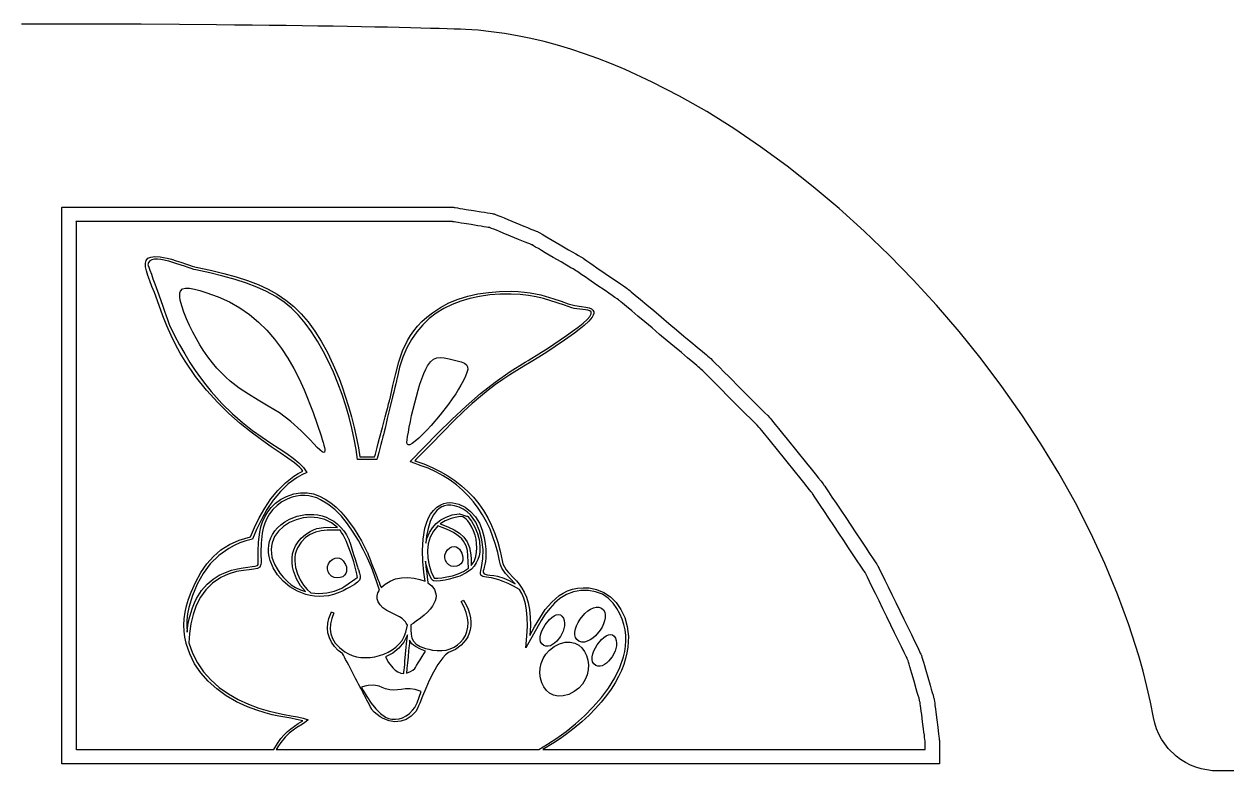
# Model space of a CAD drawing. Header units: millimetres. Extents: x 375 to 525, y 260 to 340.
# Drawn here: x 436.06 to 480.43, y 312.54 to 340.01 of the extents above; entities that cross this region are included whole.
import ezdxf

# ---------------------------------------------------------------- set-up
doc = ezdxf.new("R2010")
doc.units = ezdxf.units.MM
doc.layers.get('0').update_dxf_attribs({"linetype": 'CONTINUOUS', "true_color": 0xffffff})

msp = doc.modelspace()

# ---------------------------------------------------------------- linework, layer by layer
at = {"linetype": 'CONTINUOUS', "true_color": 0xffffff}
for points in [[(477.617, 314.505), (477.505, 315.072), (477.377, 315.64), (477.232, 316.207), (477.075, 316.775), (476.715, 317.91), (476.297, 319.042), (475.83, 320.17), (475.31, 321.287), (474.742, 322.397), (474.13, 323.492), (473.472, 324.572), (472.775, 325.635), (472.04, 326.68), (471.27, 327.7), (470.467, 328.697), (469.632, 329.665), (468.772, 330.607), (467.885, 331.515), (466.975, 332.39), (466.045, 333.227), (465.097, 334.027), (464.132, 334.785), (463.157, 335.5), (462.17, 336.17), (461.177, 336.79), (460.177, 337.36), (459.175, 337.875), (458.172, 338.337), (457.672, 338.547), (457.172, 338.742), (456.675, 338.92), (456.177, 339.085), (455.685, 339.232), (455.192, 339.365), (454.702, 339.482), (454.215, 339.582), (453.73, 339.665), (453.25, 339.73), (452.772, 339.78), (452.3, 339.81), (452.112, 339.817), (451.887, 339.827), (451.627, 339.835), (451.335, 339.845), (451.012, 339.852), (450.657, 339.862), (450.275, 339.872), (449.862, 339.88), (449.425, 339.89), (448.96, 339.9), (448.472, 339.91), (447.96, 339.917), (447.425, 339.927), (446.867, 339.935), (446.29, 339.942), (445.695, 339.952), (445.08, 339.96), (444.45, 339.965), (443.802, 339.972), (443.142, 339.98), (441.78, 339.99), (440.37, 340), (438.927, 340.005), (437.455, 340.007), (435.962, 340.007)], [(437.442, 312.807), (437.442, 312.822), (437.442, 312.865), (437.442, 312.937), (437.442, 313.037), (437.442, 313.162), (437.442, 313.312), (437.442, 313.487), (437.442, 313.687), (437.442, 313.907), (437.442, 314.15), (437.442, 314.412), (437.442, 314.695), (437.442, 314.997), (437.442, 315.317), (437.442, 315.652), (437.442, 316.005), (437.442, 316.752), (437.442, 317.552), (437.442, 318.397), (437.442, 319.282), (437.442, 320.195), (437.442, 321.13), (437.442, 323.037), (437.442, 323.995), (437.442, 324.945), (437.442, 325.88), (437.442, 326.792), (437.442, 327.675), (437.442, 328.522), (437.442, 329.322), (437.442, 330.07), (437.442, 330.42), (437.442, 330.757), (437.442, 331.075), (437.442, 331.377), (437.442, 331.66), (437.442, 331.922), (437.442, 332.165), (437.442, 332.385), (437.442, 332.582), (437.442, 332.757), (437.442, 332.907), (437.442, 333.032), (437.442, 333.132), (437.442, 333.205), (437.442, 333.247), (437.442, 333.262), (437.452, 333.27), (437.485, 333.27), (437.535, 333.27), (437.605, 333.27), (437.692, 333.27), (437.8, 333.27), (437.922, 333.27), (438.062, 333.27), (438.217, 333.27), (438.387, 333.27), (438.772, 333.27), (439.21, 333.27), (439.695, 333.27), (440.222, 333.27), (440.787, 333.27), (441.382, 333.27), (442.005, 333.27), (442.647, 333.27), (443.307, 333.27), (444.652, 333.27), (445.997, 333.27), (446.657, 333.27), (447.3, 333.27), (447.922, 333.27), (448.517, 333.27), (449.082, 333.27), (449.61, 333.27), (450.095, 333.27), (450.532, 333.27), (450.917, 333.27), (451.087, 333.27), (451.242, 333.27), (451.382, 333.27), (451.505, 333.27), (451.612, 333.27), (451.7, 333.27), (451.77, 333.27), (451.82, 333.27), (451.852, 333.27), (451.862, 333.27), (451.88, 333.267), (451.925, 333.26), (452, 333.247), (452.092, 333.232), (452.205, 333.215), (452.33, 333.195), (452.6, 333.15), (452.872, 333.107), (452.997, 333.087), (453.11, 333.07), (453.202, 333.055), (453.277, 333.042), (453.322, 333.035), (453.34, 333.032), (453.357, 333.025), (453.41, 333.005), (453.49, 332.97), (453.595, 332.927), (453.717, 332.877), (453.855, 332.822), (454.152, 332.7), (454.45, 332.577), (454.587, 332.522), (454.71, 332.472), (454.815, 332.43), (454.895, 332.395), (454.947, 332.375), (454.965, 332.367), (454.982, 332.357), (455.035, 332.327), (455.117, 332.28), (455.222, 332.217), (455.347, 332.145), (455.487, 332.065), (455.787, 331.887), (456.09, 331.712), (456.23, 331.632), (456.355, 331.56), (456.46, 331.497), (456.542, 331.45), (456.595, 331.42), (456.612, 331.41), (456.63, 331.397), (456.682, 331.36), (456.765, 331.305), (456.87, 331.232), (456.997, 331.145), (457.135, 331.05), (457.44, 330.84), (457.745, 330.632), (457.882, 330.537), (458.01, 330.45), (458.115, 330.377), (458.197, 330.322), (458.25, 330.285), (458.267, 330.272), (458.275, 330.265), (458.302, 330.245), (458.342, 330.21), (458.397, 330.162), (458.547, 330.037), (458.74, 329.875), (458.97, 329.682), (459.225, 329.47), (459.5, 329.24), (459.782, 329.002), (460.065, 328.765), (460.34, 328.535), (460.595, 328.322), (460.825, 328.13), (461.017, 327.967), (461.167, 327.842), (461.222, 327.795), (461.262, 327.76), (461.29, 327.74), (461.297, 327.732), (461.322, 327.707), (461.392, 327.637), (461.502, 327.527), (461.645, 327.385), (461.812, 327.217), (462, 327.03), (462.407, 326.622), (462.815, 326.215), (463.002, 326.027), (463.17, 325.86), (463.312, 325.717), (463.422, 325.607), (463.492, 325.537), (463.517, 325.512), (463.54, 325.485), (463.602, 325.407), (463.697, 325.287), (463.822, 325.132), (463.97, 324.95), (464.135, 324.745), (464.492, 324.3), (464.852, 323.855), (465.017, 323.65), (465.165, 323.467), (465.29, 323.312), (465.385, 323.192), (465.447, 323.115), (465.47, 323.087), (465.475, 323.08), (465.492, 323.052), (465.52, 323.012), (465.557, 322.957), (465.655, 322.807), (465.785, 322.615), (465.937, 322.387), (466.107, 322.13), (466.29, 321.857), (466.477, 321.575), (466.665, 321.295), (466.847, 321.022), (467.017, 320.765), (467.17, 320.537), (467.3, 320.345), (467.397, 320.195), (467.435, 320.14), (467.462, 320.1), (467.48, 320.072), (467.485, 320.065), (467.49, 320.055), (467.502, 320.027), (467.525, 319.985), (467.552, 319.925), (467.632, 319.762), (467.735, 319.555), (467.855, 319.307), (467.99, 319.03), (468.132, 318.735), (468.28, 318.43), (468.43, 318.127), (468.572, 317.832), (468.707, 317.555), (468.827, 317.307), (468.93, 317.1), (469.01, 316.937), (469.037, 316.877), (469.06, 316.835), (469.072, 316.807), (469.077, 316.797), (469.082, 316.78), (469.097, 316.727), (469.12, 316.647), (469.15, 316.545), (469.187, 316.422), (469.225, 316.285), (469.312, 315.987), (469.4, 315.69), (469.437, 315.552), (469.475, 315.43), (469.505, 315.327), (469.527, 315.247), (469.542, 315.195), (469.547, 315.177), (469.55, 315.16), (469.555, 315.112), (469.565, 315.037), (469.577, 314.942), (469.592, 314.827), (469.607, 314.7), (469.642, 314.422), (469.677, 314.145), (469.692, 314.017), (469.707, 313.902), (469.72, 313.807), (469.73, 313.732), (469.735, 313.685), (469.737, 313.667), (469.737, 313.657), (469.737, 313.63), (469.737, 313.587), (469.737, 313.532), (469.737, 313.395), (469.737, 313.237), (469.737, 313.08), (469.737, 312.942), (469.737, 312.887), (469.737, 312.845), (469.737, 312.817), (469.737, 312.807), (469.715, 312.807), (469.645, 312.807), (469.532, 312.807), (469.375, 312.807), (469.177, 312.807), (468.94, 312.807), (468.662, 312.807), (468.35, 312.807), (468, 312.807), (467.617, 312.807), (467.202, 312.807), (466.757, 312.807), (466.282, 312.807), (465.777, 312.807), (465.247, 312.807), (464.692, 312.807), (464.112, 312.807), (463.51, 312.807), (462.887, 312.807), (462.247, 312.807), (461.587, 312.807), (460.912, 312.807), (459.52, 312.807), (458.077, 312.807), (456.602, 312.807), (455.102, 312.807), (453.59, 312.807), (452.077, 312.807), (450.577, 312.807), (449.1, 312.807), (447.66, 312.807), (446.267, 312.807), (445.59, 312.807), (444.932, 312.807), (444.29, 312.807), (443.667, 312.807), (443.067, 312.807), (442.487, 312.807), (441.932, 312.807), (441.4, 312.807), (440.897, 312.807), (440.42, 312.807), (439.975, 312.807), (439.56, 312.807), (439.177, 312.807), (438.827, 312.807), (438.515, 312.807), (438.237, 312.807), (438, 312.807), (437.802, 312.807), (437.645, 312.807), (437.532, 312.807), (437.462, 312.807), (437.44, 312.807), (437.442, 312.807)], [(445.242, 313.332), (445.38, 313.552), (445.507, 313.727), (445.63, 313.87), (445.75, 313.987), (445.872, 314.09), (446.005, 314.182), (446.147, 314.28), (446.31, 314.385), (446.087, 314.435), (445.872, 314.475), (445.657, 314.512), (445.432, 314.555), (445.19, 314.607), (444.922, 314.677), (444.622, 314.772), (444.282, 314.9), (443.875, 315.087), (443.495, 315.307), (443.147, 315.56), (442.835, 315.84), (442.562, 316.15), (442.332, 316.485), (442.152, 316.842), (442.025, 317.222), (442.025, 317.23), (442.022, 317.237), (441.977, 317.455), (441.95, 317.677), (441.94, 317.905), (441.95, 318.14), (441.98, 318.375), (442.032, 318.617), (442.105, 318.862), (442.2, 319.11), (442.375, 319.49), (442.565, 319.837), (442.78, 320.152), (443.022, 320.43), (443.297, 320.672), (443.612, 320.872), (443.972, 321.032), (444.385, 321.147), (444.535, 321.497), (444.71, 321.852), (444.912, 322.205), (445.142, 322.545), (445.395, 322.86), (445.677, 323.14), (445.985, 323.377), (446.147, 323.477), (446.317, 323.562), (446.262, 323.635), (446.192, 323.707), (446.105, 323.785), (446.005, 323.867), (445.765, 324.045), (445.477, 324.242), (445.15, 324.465), (444.792, 324.715), (444.41, 325), (444.007, 325.322), (443.595, 325.682), (443.18, 326.087), (442.77, 326.54), (442.37, 327.045), (441.987, 327.607), (441.805, 327.907), (441.632, 328.227), (441.465, 328.56), (441.307, 328.91), (441.16, 329.275), (441.025, 329.66), (440.85, 330.14), (440.762, 330.362), (440.68, 330.57), (440.612, 330.76), (440.56, 330.932), (440.527, 331.085), (440.525, 331.212), (440.552, 331.317), (440.615, 331.395), (440.72, 331.442), (440.87, 331.46), (441.07, 331.445), (441.192, 331.425), (441.327, 331.395), (441.48, 331.357), (441.647, 331.307), (441.83, 331.25), (442.03, 331.182), (442.142, 331.142), (442.242, 331.11), (442.327, 331.085), (442.392, 331.067), (442.917, 330.955), (443.405, 330.837), (443.86, 330.712), (444.28, 330.575), (444.67, 330.425), (445.035, 330.257), (445.372, 330.07), (445.687, 329.857), (445.98, 329.62), (446.255, 329.352), (446.515, 329.055), (446.76, 328.72), (446.992, 328.347), (447.217, 327.932), (447.435, 327.475), (447.647, 326.97), (447.76, 326.667), (447.877, 326.322), (447.992, 325.95), (448.102, 325.562), (448.202, 325.17), (448.29, 324.785), (448.362, 324.42), (448.41, 324.09), (448.432, 324.09), (448.495, 324.09), (448.582, 324.092), (448.685, 324.092), (448.785, 324.092), (448.872, 324.095), (448.935, 324.095), (448.957, 324.095), (448.965, 324.12), (448.982, 324.187), (449.01, 324.292), (449.045, 324.43), (449.09, 324.592), (449.137, 324.775), (449.24, 325.167), (449.345, 325.562), (449.392, 325.745), (449.437, 325.907), (449.472, 326.045), (449.5, 326.15), (449.517, 326.217), (449.525, 326.242), (449.63, 326.715), (449.732, 327.162), (449.845, 327.587), (449.985, 327.987), (450.162, 328.367), (450.272, 328.55), (450.397, 328.727), (450.537, 328.902), (450.697, 329.07), (450.877, 329.235), (451.08, 329.395), (451.375, 329.59), (451.69, 329.755), (452.027, 329.892), (452.382, 330.002), (452.757, 330.085), (453.147, 330.142), (453.555, 330.172), (453.977, 330.18), (454.232, 330.17), (454.467, 330.152), (454.682, 330.125), (454.882, 330.09), (455.067, 330.05), (455.237, 330.007), (455.547, 329.91), (455.82, 329.812), (456.075, 329.725), (456.32, 329.657), (456.57, 329.62), (456.727, 329.602), (456.847, 329.572), (456.935, 329.532), (456.99, 329.485), (457.017, 329.43), (457.02, 329.367), (457, 329.3), (456.96, 329.23), (456.905, 329.155), (456.837, 329.08), (456.67, 328.925), (456.485, 328.777), (456.307, 328.642), (455.942, 328.38), (455.605, 328.15), (455.292, 327.945), (454.997, 327.76), (454.717, 327.587), (454.45, 327.425), (453.932, 327.105), (453.675, 326.935), (453.41, 326.75), (453.137, 326.545), (452.852, 326.315), (452.547, 326.055), (452.222, 325.757), (451.872, 325.417), (451.492, 325.027), (451.48, 325.015), (451.447, 324.98), (451.395, 324.927), (451.327, 324.86), (451.157, 324.687), (450.962, 324.487), (450.767, 324.29), (450.597, 324.117), (450.53, 324.05), (450.477, 323.997), (450.445, 323.962), (450.432, 323.95), (450.762, 323.83), (451.075, 323.7), (451.37, 323.552), (451.647, 323.392), (451.91, 323.217), (452.155, 323.027), (452.382, 322.822), (452.592, 322.605), (452.785, 322.37), (452.96, 322.12), (453.117, 321.855), (453.26, 321.572), (453.382, 321.275), (453.487, 320.96), (453.575, 320.627), (453.645, 320.28), (453.677, 320.155), (453.732, 320.042), (453.8, 319.94), (453.882, 319.84), (454.072, 319.637), (454.172, 319.527), (454.275, 319.405), (454.37, 319.267), (454.46, 319.11), (454.54, 318.927), (454.607, 318.717), (454.655, 318.477), (454.685, 318.2), (454.69, 317.885), (454.67, 317.525), (454.845, 317.842), (455.032, 318.165), (455.237, 318.472), (455.472, 318.752), (455.745, 318.987), (455.895, 319.082), (456.057, 319.162), (456.232, 319.222), (456.422, 319.262), (456.625, 319.28), (456.845, 319.272), (457.125, 319.217), (457.39, 319.107), (457.63, 318.945), (457.845, 318.732), (458.022, 318.477), (458.162, 318.182), (458.255, 317.85), (458.295, 317.485), (458.292, 317.292), (458.275, 317.092), (458.24, 316.887), (458.19, 316.675), (458.122, 316.457), (458.035, 316.235), (457.93, 316.01), (457.805, 315.78), (457.657, 315.547), (457.49, 315.312), (457.297, 315.075), (457.085, 314.835), (456.847, 314.592), (456.585, 314.352), (456.297, 314.11), (455.985, 313.867), (455.762, 313.71), (455.552, 313.572), (455.14, 313.332), (455.15, 313.332), (455.18, 313.332), (455.23, 313.332), (455.297, 313.332), (455.385, 313.332), (455.487, 313.332), (455.607, 313.332), (455.745, 313.332), (455.897, 313.332), (456.062, 313.332), (456.437, 313.332), (456.865, 313.332), (457.34, 313.332), (457.852, 313.332), (458.405, 313.332), (458.985, 313.332), (459.592, 313.332), (460.22, 313.332), (460.862, 313.332), (462.175, 313.332), (463.487, 313.332), (464.132, 313.332), (464.76, 313.332), (465.367, 313.332), (465.947, 313.332), (466.497, 313.332), (467.012, 313.332), (467.485, 313.332), (467.912, 313.332), (468.287, 313.332), (468.455, 313.332), (468.607, 313.332), (468.742, 313.332), (468.862, 313.332), (468.967, 313.332), (469.052, 313.332), (469.12, 313.332), (469.17, 313.332), (469.2, 313.332), (469.21, 313.332), (469.212, 313.345), (469.212, 313.38), (469.212, 313.485), (469.212, 313.587), (469.212, 313.622), (469.212, 313.635), (469.21, 313.65), (469.205, 313.697), (469.195, 313.767), (469.185, 313.86), (469.17, 313.967), (469.155, 314.09), (469.12, 314.352), (469.087, 314.615), (469.072, 314.737), (469.057, 314.845), (469.047, 314.937), (469.037, 315.007), (469.032, 315.055), (469.03, 315.07), (469.025, 315.087), (469.01, 315.135), (468.99, 315.212), (468.96, 315.31), (468.927, 315.427), (468.89, 315.557), (468.807, 315.837), (468.725, 316.12), (468.687, 316.25), (468.655, 316.367), (468.625, 316.465), (468.605, 316.542), (468.59, 316.59), (468.585, 316.607), (468.58, 316.617), (468.567, 316.642), (468.547, 316.687), (468.517, 316.745), (468.442, 316.902), (468.342, 317.107), (468.225, 317.347), (468.092, 317.617), (467.952, 317.907), (467.807, 318.205), (467.66, 318.502), (467.52, 318.792), (467.387, 319.062), (467.27, 319.302), (467.17, 319.507), (467.095, 319.665), (467.065, 319.722), (467.045, 319.767), (467.032, 319.792), (467.027, 319.802), (467.022, 319.81), (467.005, 319.835), (466.977, 319.875), (466.942, 319.93), (466.845, 320.077), (466.717, 320.267), (466.567, 320.492), (466.4, 320.742), (466.222, 321.012), (466.037, 321.287), (465.852, 321.565), (465.675, 321.835), (465.507, 322.085), (465.357, 322.31), (465.23, 322.5), (465.132, 322.647), (465.097, 322.702), (465.07, 322.742), (465.052, 322.767), (465.047, 322.775), (465.025, 322.802), (464.965, 322.877), (464.87, 322.995), (464.747, 323.147), (464.602, 323.327), (464.44, 323.53), (464.085, 323.967), (463.732, 324.407), (463.57, 324.607), (463.425, 324.79), (463.302, 324.942), (463.207, 325.06), (463.147, 325.135), (463.125, 325.162), (463.1, 325.187), (463.03, 325.257), (462.922, 325.365), (462.782, 325.502), (462.617, 325.667), (462.432, 325.852), (462.032, 326.252), (461.632, 326.655), (461.447, 326.84), (461.282, 327.005), (461.142, 327.142), (461.035, 327.25), (460.965, 327.32), (460.94, 327.345), (460.932, 327.352), (460.907, 327.372), (460.865, 327.407), (460.812, 327.452), (460.665, 327.577), (460.472, 327.737), (460.245, 327.927), (459.992, 328.137), (459.722, 328.365), (459.445, 328.597), (459.165, 328.832), (458.895, 329.06), (458.642, 329.27), (458.415, 329.46), (458.222, 329.62), (458.075, 329.745), (458.022, 329.79), (457.98, 329.825), (457.955, 329.845), (457.947, 329.852), (457.93, 329.865), (457.877, 329.9), (457.797, 329.955), (457.695, 330.027), (457.572, 330.11), (457.435, 330.205), (457.137, 330.407), (456.842, 330.612), (456.705, 330.707), (456.582, 330.79), (456.48, 330.862), (456.4, 330.917), (456.347, 330.952), (456.33, 330.965), (456.312, 330.975), (456.262, 331.005), (456.182, 331.05), (456.08, 331.11), (455.96, 331.18), (455.825, 331.26), (455.53, 331.43), (455.237, 331.6), (455.102, 331.68), (454.982, 331.75), (454.88, 331.81), (454.8, 331.855), (454.75, 331.885), (454.732, 331.895), (454.715, 331.902), (454.667, 331.922), (454.59, 331.952), (454.492, 331.992), (454.375, 332.04), (454.245, 332.092), (453.962, 332.207), (453.682, 332.325), (453.552, 332.377), (453.435, 332.425), (453.337, 332.465), (453.26, 332.495), (453.212, 332.515), (453.195, 332.522), (453.18, 332.525), (453.135, 332.532), (453.067, 332.542), (452.98, 332.557), (452.875, 332.575), (452.76, 332.592), (452.507, 332.632), (452.255, 332.675), (452.14, 332.692), (452.035, 332.71), (451.947, 332.725), (451.88, 332.735), (451.835, 332.742), (451.82, 332.745), (451.81, 332.745), (451.78, 332.745), (451.732, 332.745), (451.665, 332.745), (451.58, 332.745), (451.477, 332.745), (451.36, 332.745), (451.225, 332.745), (451.075, 332.745), (450.91, 332.745), (450.542, 332.745), (450.122, 332.745), (449.655, 332.745), (449.15, 332.745), (448.607, 332.745), (448.035, 332.745), (447.437, 332.745), (446.817, 332.745), (446.185, 332.745), (444.892, 332.745), (443.6, 332.745), (442.965, 332.745), (442.347, 332.745), (441.75, 332.745), (441.177, 332.745), (440.635, 332.745), (440.127, 332.745), (439.66, 332.745), (439.24, 332.745), (438.87, 332.745), (438.705, 332.745), (438.555, 332.745), (438.42, 332.745), (438.3, 332.745), (438.197, 332.745), (438.112, 332.745), (438.045, 332.745), (437.997, 332.745), (437.967, 332.745), (437.955, 332.745), (437.967, 332.73), (437.967, 332.69), (437.967, 332.62), (437.967, 332.527), (437.967, 332.407), (437.967, 332.265), (437.967, 332.1), (437.967, 331.91), (437.967, 331.702), (437.967, 331.47), (437.967, 331.222), (437.967, 330.952), (437.967, 330.667), (437.967, 330.365), (437.967, 330.045), (437.967, 329.712), (437.967, 329.002), (437.967, 328.242), (437.967, 327.44), (437.967, 326.602), (437.967, 325.735), (437.967, 324.847), (437.967, 323.037), (437.967, 321.225), (437.967, 320.337), (437.967, 319.472), (437.967, 318.635), (437.967, 317.83), (437.967, 317.07), (437.967, 316.36), (437.967, 316.027), (437.967, 315.707), (437.967, 315.405), (437.967, 315.117), (437.967, 314.85), (437.967, 314.6), (437.967, 314.37), (437.967, 314.16), (437.967, 313.97), (437.967, 313.802), (437.967, 313.66), (437.967, 313.54), (437.967, 313.447), (437.967, 313.377), (437.967, 313.335), (437.967, 313.32), (437.987, 313.332), (438.05, 313.332), (438.147, 313.332), (438.28, 313.332), (438.445, 313.332), (438.64, 313.332), (438.86, 313.332), (439.105, 313.332), (439.37, 313.332), (439.655, 313.332), (439.955, 313.332), (440.27, 313.332), (440.927, 313.332), (441.605, 313.332), (442.282, 313.332), (442.94, 313.332), (443.255, 313.332), (443.555, 313.332), (443.84, 313.332), (444.105, 313.332), (444.35, 313.332), (444.57, 313.332), (444.765, 313.332), (444.93, 313.332), (445.062, 313.332), (445.16, 313.332), (445.222, 313.332), (445.242, 313.332)], [(454.132, 319.425), (453.947, 319.617), (453.775, 319.797), (453.635, 320), (453.582, 320.122), (453.547, 320.265), (453.485, 320.57), (453.407, 320.867), (453.312, 321.155), (453.202, 321.435), (453.072, 321.702), (452.93, 321.96), (452.77, 322.205), (452.592, 322.44), (452.4, 322.66), (452.192, 322.867), (451.97, 323.06), (451.732, 323.237), (451.477, 323.397), (451.21, 323.542), (450.925, 323.67), (450.627, 323.78), (450.612, 323.785), (450.57, 323.802), (450.512, 323.822), (450.445, 323.85), (450.377, 323.875), (450.32, 323.895), (450.277, 323.912), (450.262, 323.917), (451.28, 324.965), (451.797, 325.47), (452.325, 325.957), (452.857, 326.417), (453.395, 326.845), (453.942, 327.232), (454.492, 327.572), (454.5, 327.577), (454.522, 327.59), (454.605, 327.64), (454.735, 327.72), (454.9, 327.822), (455.097, 327.945), (455.315, 328.082), (455.785, 328.39), (456.017, 328.552), (456.242, 328.712), (456.447, 328.867), (456.627, 329.012), (456.772, 329.145), (456.875, 329.26), (456.925, 329.355), (456.93, 329.392), (456.92, 329.422), (456.875, 329.46), (456.805, 329.485), (456.715, 329.502), (456.615, 329.515), (456.402, 329.537), (456.302, 329.552), (456.215, 329.575), (455.94, 329.67), (455.677, 329.762), (455.167, 329.92), (454.902, 329.982), (454.622, 330.032), (454.315, 330.065), (453.977, 330.08), (453.577, 330.075), (453.19, 330.045), (452.82, 329.995), (452.465, 329.92), (452.127, 329.822), (451.807, 329.7), (451.507, 329.55), (451.225, 329.377), (450.962, 329.177), (450.725, 328.947), (450.505, 328.692), (450.312, 328.41), (450.142, 328.097), (449.995, 327.755), (449.875, 327.385), (449.782, 326.982), (449.777, 326.957), (449.76, 326.89), (449.735, 326.782), (449.7, 326.642), (449.66, 326.477), (449.617, 326.295), (449.52, 325.895), (449.422, 325.497), (449.38, 325.315), (449.34, 325.15), (449.305, 325.01), (449.28, 324.902), (449.262, 324.835), (449.257, 324.81), (449.255, 324.8), (449.247, 324.775), (449.222, 324.682), (449.187, 324.552), (449.147, 324.402), (449.11, 324.252), (449.075, 324.122), (449.05, 324.03), (449.042, 324.005), (449.04, 323.995), (449.032, 323.995), (449.01, 323.995), (448.927, 323.995), (448.812, 323.992), (448.68, 323.992), (448.547, 323.992), (448.432, 323.99), (448.35, 323.99), (448.327, 323.99), (448.32, 323.99), (448.272, 324.36), (448.205, 324.747), (448.12, 325.147), (448.017, 325.555), (447.897, 325.97), (447.76, 326.385), (447.607, 326.797), (447.44, 327.202), (447.26, 327.6), (447.062, 327.982), (446.855, 328.347), (446.632, 328.692), (446.397, 329.01), (446.15, 329.3), (445.892, 329.557), (445.625, 329.777), (445.315, 329.985), (444.982, 330.17), (444.625, 330.335), (444.24, 330.485), (443.822, 330.62), (443.375, 330.742), (442.892, 330.86), (442.372, 330.97), (442.3, 330.987), (442.205, 331.017), (442.092, 331.057), (441.965, 331.1), (441.68, 331.197), (441.377, 331.287), (441.092, 331.347), (440.962, 331.362), (440.85, 331.36), (440.755, 331.342), (440.68, 331.305), (440.632, 331.245), (440.615, 331.16), (440.625, 331.135), (440.65, 331.065), (440.687, 330.955), (440.74, 330.812), (440.8, 330.645), (440.865, 330.455), (441.01, 330.047), (441.157, 329.64), (441.222, 329.45), (441.282, 329.282), (441.335, 329.14), (441.372, 329.03), (441.397, 328.96), (441.407, 328.935), (441.592, 328.56), (441.78, 328.207), (441.97, 327.875), (442.16, 327.562), (442.355, 327.27), (442.55, 326.995), (442.747, 326.737), (442.942, 326.495), (443.137, 326.27), (443.335, 326.06), (443.72, 325.68), (444.097, 325.35), (444.462, 325.065), (444.812, 324.812), (445.14, 324.592), (445.442, 324.395), (445.72, 324.212), (445.962, 324.04), (446.17, 323.87), (446.335, 323.695), (446.46, 323.512), (446.277, 323.43), (446.102, 323.332), (445.78, 323.097), (445.487, 322.815), (445.227, 322.495), (444.995, 322.15), (444.79, 321.787), (444.612, 321.422), (444.46, 321.06), (444.222, 321), (443.997, 320.925), (443.787, 320.832), (443.587, 320.725), (443.225, 320.467), (442.91, 320.157), (442.645, 319.802), (442.425, 319.412), (442.25, 318.992), (442.12, 318.547), (442.075, 318.315), (442.047, 318.087), (442.04, 317.867), (442.052, 317.65), (442.087, 317.9), (442.132, 318.132), (442.187, 318.345), (442.252, 318.542), (442.325, 318.722), (442.407, 318.887), (442.587, 319.175), (442.792, 319.407), (443.01, 319.592), (443.237, 319.735), (443.467, 319.842), (443.695, 319.92), (443.912, 319.975), (444.115, 320.012), (444.295, 320.037), (444.445, 320.055), (444.562, 320.075), (444.64, 320.1), (444.67, 320.137), (444.675, 320.225), (444.675, 320.335), (444.672, 320.467), (444.672, 320.617), (444.682, 320.955), (444.73, 321.327), (444.772, 321.517), (444.832, 321.705), (444.915, 321.89), (445.02, 322.067), (445.147, 322.232), (445.305, 322.385), (445.495, 322.522), (445.717, 322.637), (445.977, 322.727), (446.227, 322.77), (446.47, 322.767), (446.702, 322.727), (446.925, 322.65), (447.14, 322.54), (447.342, 322.405), (447.535, 322.245), (447.717, 322.065), (447.89, 321.87), (448.202, 321.447), (448.467, 321.007), (448.685, 320.587), (448.69, 320.572), (448.707, 320.532), (448.732, 320.467), (448.765, 320.382), (448.805, 320.285), (448.847, 320.175), (448.942, 319.935), (449.037, 319.695), (449.08, 319.585), (449.12, 319.487), (449.152, 319.402), (449.177, 319.337), (449.195, 319.297), (449.2, 319.282), (449.345, 319.412), (449.525, 319.522), (449.727, 319.6), (449.942, 319.642), (450.18, 319.65), (450.41, 319.632), (450.62, 319.587), (450.81, 319.517), (450.787, 319.677), (450.767, 319.855), (450.732, 320.24), (450.72, 320.65), (450.742, 321.067), (450.807, 321.465), (450.86, 321.65), (450.93, 321.822), (451.017, 321.98), (451.122, 322.12), (451.247, 322.237), (451.395, 322.332), (451.497, 322.375), (451.607, 322.402), (451.717, 322.41), (451.83, 322.405), (452.06, 322.347), (452.282, 322.237), (452.487, 322.08), (452.67, 321.88), (452.815, 321.65), (452.917, 321.39), (452.982, 321.13), (453.025, 320.897), (453.047, 320.695), (453.052, 320.52), (453.047, 320.367), (453.032, 320.237), (453.01, 320.127), (452.99, 320.037), (452.97, 319.965), (452.955, 319.905), (452.95, 319.857), (452.96, 319.822), (452.982, 319.795), (453.027, 319.772), (453.097, 319.757), (453.192, 319.745), (453.342, 319.725), (453.472, 319.7), (453.705, 319.635), (453.912, 319.545), (454.132, 319.425)], [(441.805, 329.855), (441.787, 329.962), (441.782, 330.055), (441.79, 330.13), (441.81, 330.19), (441.882, 330.27), (441.995, 330.302), (442.145, 330.297), (442.322, 330.262), (442.527, 330.207), (442.75, 330.14), (443.2, 329.982), (443.615, 329.79), (444, 329.57), (444.357, 329.322), (444.685, 329.045), (444.99, 328.747), (445.267, 328.425), (445.525, 328.082), (445.762, 327.722), (445.98, 327.347), (446.18, 326.957), (446.365, 326.555), (446.697, 325.72), (446.99, 324.862), (447.03, 324.732), (447.062, 324.62), (447.09, 324.522), (447.107, 324.442), (447.12, 324.375), (447.125, 324.325), (447.115, 324.262), (447.08, 324.247), (447.02, 324.277), (446.94, 324.345), (446.837, 324.442), (446.717, 324.567), (446.58, 324.715), (446.425, 324.875), (446.255, 325.045), (445.872, 325.392), (445.667, 325.555), (445.45, 325.707), (445.042, 325.96), (444.665, 326.182), (444.31, 326.397), (443.972, 326.62), (443.642, 326.875), (443.48, 327.017), (443.317, 327.177), (443.155, 327.355), (442.987, 327.55), (442.82, 327.77), (442.65, 328.015), (442.525, 328.212), (442.397, 328.432), (442.27, 328.672), (442.147, 328.92), (442.035, 329.167), (441.94, 329.412), (441.86, 329.645), (441.805, 329.855)], [(450.907, 327.442), (451.015, 327.587), (451.122, 327.682), (451.24, 327.735), (451.37, 327.75), (451.52, 327.735), (451.695, 327.697), (451.9, 327.645), (452.14, 327.585), (452.262, 327.542), (452.34, 327.482), (452.377, 327.405), (452.38, 327.307), (452.352, 327.192), (452.297, 327.057), (452.222, 326.902), (452.13, 326.725), (452.045, 326.577), (451.94, 326.41), (451.815, 326.227), (451.675, 326.035), (451.362, 325.637), (451.037, 325.25), (450.875, 325.075), (450.722, 324.915), (450.58, 324.775), (450.45, 324.665), (450.34, 324.582), (450.25, 324.537), (450.187, 324.53), (450.152, 324.567), (450.147, 324.62), (450.155, 324.715), (450.17, 324.842), (450.197, 325.002), (450.23, 325.187), (450.27, 325.392), (450.317, 325.612), (450.372, 325.842), (450.492, 326.312), (450.557, 326.542), (450.625, 326.762), (450.695, 326.967), (450.767, 327.152), (450.837, 327.312), (450.907, 327.442)], [(445.332, 313.332), (445.36, 313.332), (445.44, 313.332), (445.572, 313.332), (445.747, 313.332), (445.967, 313.332), (446.225, 313.332), (446.517, 313.332), (446.842, 313.332), (447.195, 313.332), (447.575, 313.332), (447.972, 313.332), (448.39, 313.332), (449.262, 313.332), (450.165, 313.332), (451.067, 313.332), (451.94, 313.332), (452.357, 313.332), (452.755, 313.332), (453.135, 313.332), (453.487, 313.332), (453.812, 313.332), (454.105, 313.332), (454.362, 313.332), (454.582, 313.332), (454.757, 313.332), (454.89, 313.332), (454.97, 313.332), (454.997, 313.332), (455.32, 313.522), (455.657, 313.742), (456.002, 313.995), (456.347, 314.27), (456.682, 314.572), (457.002, 314.892), (457.3, 315.235), (457.567, 315.59), (457.797, 315.962), (457.982, 316.342), (458.115, 316.732), (458.16, 316.93), (458.19, 317.127), (458.2, 317.325), (458.195, 317.525), (458.17, 317.725), (458.125, 317.925), (458.062, 318.122), (457.975, 318.32), (457.867, 318.517), (457.735, 318.712), (457.555, 318.9), (457.337, 319.04), (457.09, 319.132), (456.822, 319.175), (456.547, 319.172), (456.275, 319.122), (456.012, 319.025), (455.772, 318.882), (455.577, 318.715), (455.4, 318.52), (455.237, 318.302), (455.085, 318.067), (454.8, 317.57), (454.515, 317.072), (454.56, 317.492), (454.577, 317.86), (454.575, 318.18), (454.547, 318.455), (454.505, 318.692), (454.445, 318.892), (454.375, 319.065), (454.292, 319.212), (454.07, 319.337), (453.87, 319.437), (453.69, 319.512), (453.527, 319.57), (453.387, 319.61), (453.262, 319.637), (453.157, 319.657), (453.067, 319.67), (452.995, 319.682), (452.94, 319.695), (452.87, 319.742), (452.855, 319.785), (452.852, 319.84), (452.862, 319.917), (452.885, 320.017), (452.937, 320.337), (452.947, 320.682), (452.907, 321.035), (452.82, 321.375), (452.68, 321.687), (452.587, 321.83), (452.48, 321.957), (452.357, 322.07), (452.22, 322.165), (452.067, 322.24), (451.897, 322.292), (451.762, 322.315), (451.64, 322.315), (451.527, 322.292), (451.425, 322.255), (451.332, 322.197), (451.25, 322.125), (451.11, 321.942), (451.002, 321.717), (450.925, 321.462), (450.87, 321.192), (450.837, 320.917), (450.892, 321.117), (450.975, 321.305), (451.085, 321.48), (451.222, 321.635), (451.39, 321.77), (451.585, 321.877), (451.81, 321.957), (452.067, 322.002), (452.08, 321.997), (452.117, 321.987), (452.227, 321.952), (452.335, 321.915), (452.372, 321.905), (452.385, 321.9), (452.517, 321.73), (452.642, 321.512), (452.742, 321.267), (452.81, 321), (452.832, 320.725), (452.822, 320.587), (452.797, 320.452), (452.757, 320.322), (452.697, 320.195), (452.617, 320.077), (452.517, 319.967), (452.33, 319.825), (452.09, 319.707), (452.002, 319.677), (451.872, 319.64), (451.715, 319.597), (451.547, 319.562), (451.382, 319.535), (451.237, 319.525), (451.125, 319.537), (451.085, 319.555), (451.06, 319.58), (450.977, 319.742), (450.912, 319.91), (450.86, 320.082), (450.825, 320.26), (450.83, 320.175), (450.83, 320.167), (450.835, 320.145), (450.845, 320.062), (450.857, 319.947), (450.875, 319.815), (450.892, 319.685), (450.905, 319.57), (450.915, 319.487), (450.92, 319.465), (450.92, 319.457), (451.062, 319.345), (451.162, 319.212), (451.212, 319.057), (451.217, 318.972), (451.207, 318.885), (451.182, 318.792), (451.14, 318.695), (451.08, 318.595), (451, 318.49), (450.902, 318.382), (450.785, 318.272), (450.645, 318.16), (450.485, 318.045), (450.37, 317.965), (450.29, 317.91), (450.285, 317.725), (450.297, 317.565), (450.33, 317.425), (450.39, 317.307), (450.49, 317.205), (450.632, 317.12), (450.825, 317.047), (450.945, 317.017), (451.08, 316.987), (451.255, 316.965), (451.425, 316.965), (451.587, 316.987), (451.74, 317.032), (451.882, 317.095), (452.01, 317.177), (452.122, 317.277), (452.22, 317.392), (452.297, 317.525), (452.352, 317.67), (452.385, 317.827), (452.395, 317.997), (452.375, 318.177), (452.327, 318.367), (452.25, 318.562), (452.14, 318.767), (452.152, 318.775), (452.182, 318.795), (452.212, 318.812), (452.225, 318.82), (452.322, 318.652), (452.397, 318.49), (452.45, 318.327), (452.485, 318.172), (452.5, 318.02), (452.495, 317.872), (452.475, 317.735), (452.437, 317.602), (452.385, 317.477), (452.317, 317.362), (452.145, 317.162), (451.927, 317.007), (451.67, 316.902), (451.567, 316.812), (451.467, 316.705), (451.282, 316.457), (451.117, 316.172), (450.967, 315.87), (450.837, 315.57), (450.72, 315.285), (450.62, 315.037), (450.575, 314.932), (450.535, 314.842), (450.475, 314.732), (450.457, 314.71), (450.297, 314.552), (450.115, 314.437), (449.915, 314.367), (449.702, 314.347), (449.485, 314.38), (449.265, 314.465), (449.157, 314.53), (449.05, 314.61), (448.945, 314.705), (448.845, 314.815), (448.835, 314.835), (448.805, 314.89), (448.765, 314.967), (448.72, 315.055), (448.675, 315.142), (448.635, 315.22), (448.605, 315.275), (448.595, 315.295), (448.59, 315.305), (448.577, 315.33), (448.535, 315.41), (448.495, 315.487), (448.48, 315.512), (448.475, 315.522), (448.467, 315.537), (448.445, 315.58), (448.41, 315.645), (448.367, 315.73), (448.315, 315.83), (448.255, 315.942), (448.127, 316.185), (448.002, 316.43), (447.942, 316.542), (447.89, 316.642), (447.847, 316.727), (447.812, 316.792), (447.79, 316.835), (447.782, 316.85), (447.617, 316.972), (447.48, 317.115), (447.37, 317.272), (447.29, 317.44), (447.237, 317.615), (447.217, 317.795), (447.23, 317.975), (447.275, 318.152), (447.367, 318.387), (447.382, 318.382), (447.415, 318.37), (447.445, 318.355), (447.46, 318.35), (447.385, 318.142), (447.335, 317.947), (447.32, 317.76), (447.342, 317.58), (447.402, 317.407), (447.507, 317.24), (447.66, 317.075), (447.862, 316.915), (447.99, 316.842), (448.13, 316.785), (448.285, 316.742), (448.447, 316.717), (448.615, 316.71), (448.787, 316.717), (448.96, 316.742), (449.13, 316.78), (449.295, 316.835), (449.455, 316.905), (449.605, 316.992), (449.74, 317.092), (449.862, 317.21), (449.965, 317.34), (450.047, 317.487), (450.105, 317.647), (450.162, 317.905), (450.122, 317.98), (450.087, 318.027), (450.035, 318.082), (449.965, 318.142), (449.87, 318.207), (449.75, 318.275), (449.597, 318.345), (449.407, 318.44), (449.262, 318.54), (449.155, 318.647), (449.087, 318.757), (449.055, 318.87), (449.052, 318.98), (449.08, 319.087), (449.132, 319.192), (449.055, 319.447), (448.955, 319.732), (448.837, 320.04), (448.697, 320.36), (448.54, 320.685), (448.365, 321.012), (448.172, 321.327), (447.962, 321.63), (447.735, 321.905), (447.492, 322.152), (447.237, 322.357), (446.967, 322.517), (446.825, 322.58), (446.682, 322.625), (446.535, 322.655), (446.385, 322.67), (446.232, 322.667), (446.077, 322.645), (445.92, 322.605), (445.757, 322.545), (445.545, 322.435), (445.365, 322.305), (445.215, 322.157), (445.092, 321.997), (444.995, 321.827), (444.917, 321.647), (444.86, 321.465), (444.82, 321.282), (444.777, 320.922), (444.77, 320.592), (444.77, 320.447), (444.775, 320.32), (444.775, 320.212), (444.77, 320.127), (444.732, 320.037), (444.645, 319.985), (444.512, 319.957), (444.337, 319.94), (444.125, 319.915), (443.877, 319.87), (443.6, 319.787), (443.452, 319.725), (443.297, 319.65), (442.992, 319.45), (442.745, 319.207), (442.545, 318.927), (442.39, 318.62), (442.275, 318.29), (442.195, 317.947), (442.145, 317.597), (442.122, 317.25), (442.252, 316.87), (442.432, 316.515), (442.662, 316.187), (442.932, 315.885), (443.24, 315.615), (443.577, 315.372), (443.937, 315.165), (444.317, 314.992), (444.695, 314.852), (445.037, 314.75), (445.347, 314.672), (445.627, 314.617), (445.88, 314.572), (446.112, 314.53), (446.322, 314.482), (446.515, 314.42), (446.375, 314.312), (446.237, 314.222), (446.097, 314.137), (445.957, 314.042), (445.81, 313.927), (445.66, 313.78), (445.5, 313.585), (445.417, 313.467), (445.332, 313.332)], [(448.357, 319.945), (448.395, 319.817), (448.42, 319.715), (448.422, 319.632), (448.397, 319.557), (448.33, 319.485), (448.215, 319.4), (448.135, 319.352), (448.04, 319.3), (447.925, 319.237), (447.795, 319.17), (447.617, 319.087), (447.44, 319.027), (447.262, 318.985), (447.087, 318.962), (446.915, 318.955), (446.747, 318.965), (446.58, 318.99), (446.42, 319.03), (446.115, 319.15), (445.837, 319.315), (445.59, 319.52), (445.385, 319.755), (445.222, 320.01), (445.11, 320.282), (445.075, 320.422), (445.052, 320.562), (445.047, 320.702), (445.06, 320.842), (445.087, 320.977), (445.135, 321.112), (445.197, 321.24), (445.282, 321.365), (445.385, 321.485), (445.51, 321.595), (445.655, 321.7), (445.822, 321.795), (446.11, 321.91), (446.412, 321.97), (446.72, 321.975), (446.872, 321.955), (447.022, 321.92), (447.17, 321.87), (447.312, 321.805), (447.45, 321.722), (447.58, 321.625), (447.702, 321.507), (447.817, 321.375), (447.92, 321.225), (448.01, 321.055), (448.015, 321.042), (448.025, 321.007), (448.042, 320.952), (448.065, 320.882), (448.12, 320.705), (448.182, 320.5), (448.247, 320.295), (448.302, 320.117), (448.325, 320.047), (448.342, 319.992), (448.352, 319.957), (448.357, 319.945)], [(447.585, 321.495), (447.365, 321.667), (447.12, 321.787), (446.86, 321.855), (446.592, 321.872), (446.325, 321.847), (446.065, 321.78), (445.822, 321.675), (445.605, 321.532), (445.42, 321.36), (445.277, 321.157), (445.182, 320.927), (445.157, 320.805), (445.147, 320.677), (445.155, 320.545), (445.177, 320.407), (445.22, 320.265), (445.282, 320.12), (445.365, 319.97), (445.467, 319.82), (445.595, 319.665), (445.745, 319.51), (445.89, 319.387), (446.05, 319.285), (446.225, 319.202), (446.407, 319.137), (446.23, 319.35), (446.08, 319.61), (445.97, 319.9), (445.935, 320.052), (445.917, 320.207), (445.917, 320.365), (445.937, 320.522), (445.98, 320.675), (446.045, 320.825), (446.137, 320.97), (446.257, 321.107), (446.407, 321.235), (446.59, 321.352), (446.707, 321.41), (446.827, 321.452), (447.07, 321.497), (447.322, 321.507), (447.585, 321.495)], [(452.442, 321.647), (452.382, 321.737), (452.325, 321.805), (452.267, 321.855), (452.205, 321.885), (452.13, 321.897), (452.037, 321.892), (451.92, 321.867), (451.775, 321.827), (451.557, 321.742), (451.372, 321.625), (451.647, 321.517), (451.885, 321.405), (452.08, 321.285), (452.24, 321.14), (452.362, 320.965), (452.447, 320.752), (452.497, 320.487), (452.507, 320.332), (452.51, 320.162), (452.51, 320.15), (452.512, 320.127), (452.512, 320.102), (452.512, 320.09), (452.622, 320.242), (452.685, 320.422), (452.71, 320.585), (452.717, 320.745), (452.71, 320.905), (452.687, 321.062), (452.65, 321.215), (452.595, 321.365), (452.527, 321.51), (452.442, 321.647)], [(448.322, 319.655), (448.315, 319.715), (448.3, 319.795), (448.255, 319.99), (448.19, 320.227), (448.107, 320.485), (448.01, 320.75), (447.905, 321), (447.795, 321.22), (447.74, 321.312), (447.682, 321.39), (447.442, 321.4), (447.21, 321.395), (446.987, 321.372), (446.78, 321.322), (446.587, 321.24), (446.41, 321.12), (446.252, 320.955), (446.117, 320.74), (446.067, 320.625), (446.035, 320.507), (446.017, 320.387), (446.015, 320.265), (446.045, 320.022), (446.115, 319.787), (446.217, 319.567), (446.342, 319.375), (446.475, 319.212), (446.61, 319.092), (446.905, 319.067), (447.2, 319.087), (447.485, 319.15), (447.75, 319.26), (447.775, 319.277), (447.84, 319.322), (447.93, 319.385), (448.037, 319.457), (448.142, 319.53), (448.232, 319.592), (448.297, 319.637), (448.322, 319.655)], [(451.285, 321.552), (451.122, 321.357), (451.005, 321.132), (450.932, 320.887), (450.902, 320.63), (450.91, 320.367), (450.957, 320.107), (451.035, 319.86), (451.147, 319.63), (451.157, 319.627), (451.185, 319.627), (451.23, 319.63), (451.285, 319.632), (451.435, 319.647), (451.617, 319.675), (451.82, 319.722), (452.03, 319.79), (452.232, 319.88), (452.415, 320), (452.4, 320.232), (452.39, 320.447), (452.37, 320.642), (452.322, 320.825), (452.23, 320.995), (452.165, 321.075), (452.08, 321.152), (451.98, 321.23), (451.857, 321.305), (451.712, 321.38), (451.542, 321.452), (451.285, 321.552)], [(447.322, 320.252), (447.412, 320.327), (447.502, 320.367), (447.585, 320.377), (447.665, 320.362), (447.735, 320.327), (447.797, 320.272), (447.89, 320.13), (447.917, 320.045), (447.927, 319.962), (447.92, 319.88), (447.895, 319.802), (447.85, 319.735), (447.782, 319.685), (447.69, 319.65), (447.575, 319.637), (447.462, 319.655), (447.37, 319.702), (447.295, 319.772), (447.245, 319.86), (447.217, 319.957), (447.222, 320.06), (447.255, 320.16), (447.322, 320.252)], [(451.635, 320.67), (451.72, 320.745), (451.802, 320.785), (451.882, 320.795), (451.955, 320.78), (452.022, 320.745), (452.082, 320.692), (452.17, 320.547), (452.195, 320.465), (452.205, 320.38), (452.2, 320.297), (452.175, 320.222), (452.132, 320.155), (452.07, 320.105), (451.985, 320.07), (451.875, 320.057), (451.77, 320.075), (451.682, 320.12), (451.612, 320.192), (451.565, 320.277), (451.54, 320.375), (451.542, 320.477), (451.572, 320.577), (451.635, 320.67)], [(455.185, 317.15), (455.11, 317.21), (455.062, 317.287), (455.042, 317.377), (455.045, 317.477), (455.07, 317.585), (455.11, 317.697), (455.232, 317.915), (455.39, 318.105), (455.475, 318.182), (455.56, 318.242), (455.642, 318.28), (455.72, 318.295), (455.79, 318.282), (455.85, 318.237), (455.902, 318.16), (455.932, 318.075), (455.945, 317.98), (455.94, 317.88), (455.922, 317.777), (455.89, 317.677), (455.79, 317.48), (455.655, 317.31), (455.58, 317.242), (455.502, 317.187), (455.422, 317.147), (455.34, 317.127), (455.26, 317.127), (455.185, 317.15)], [(456.475, 317.312), (456.395, 317.37), (456.342, 317.447), (456.32, 317.54), (456.32, 317.647), (456.342, 317.762), (456.385, 317.882), (456.445, 318.002), (456.52, 318.122), (456.697, 318.335), (456.797, 318.425), (456.902, 318.495), (457.007, 318.542), (457.112, 318.567), (457.212, 318.56), (457.305, 318.522), (457.377, 318.46), (457.422, 318.377), (457.442, 318.282), (457.44, 318.177), (457.42, 318.065), (457.38, 317.947), (457.325, 317.83), (457.255, 317.717), (457.085, 317.51), (456.99, 317.425), (456.887, 317.357), (456.782, 317.307), (456.677, 317.282), (456.575, 317.282), (456.475, 317.312)], [(449.35, 316.737), (449.47, 316.532), (449.622, 316.332), (449.712, 316.247), (449.81, 316.18), (449.915, 316.135), (450.03, 316.12), (450.032, 316.135), (450.035, 316.182), (450.042, 316.252), (450.05, 316.342), (450.062, 316.45), (450.072, 316.572), (450.097, 316.832), (450.122, 317.095), (450.132, 317.217), (450.145, 317.325), (450.152, 317.415), (450.16, 317.485), (450.162, 317.532), (450.165, 317.547), (450.03, 317.277), (449.852, 317.05), (449.625, 316.87), (449.35, 316.737)], [(450.13, 316.132), (450.277, 316.192), (450.357, 316.245), (450.437, 316.312), (450.455, 316.34), (450.497, 316.412), (450.56, 316.512), (450.632, 316.63), (450.705, 316.745), (450.767, 316.845), (450.81, 316.917), (450.827, 316.945), (450.645, 317.017), (450.462, 317.112), (450.387, 317.162), (450.327, 317.22), (450.245, 317.345), (450.242, 317.332), (450.24, 317.292), (450.235, 317.232), (450.227, 317.155), (450.207, 316.962), (450.187, 316.737), (450.167, 316.515), (450.147, 316.322), (450.14, 316.245), (450.135, 316.185), (450.132, 316.145), (450.13, 316.132)], [(455.76, 317.215), (455.967, 317.272), (456.155, 317.28), (456.322, 317.245), (456.465, 317.172), (456.587, 317.07), (456.685, 316.937), (456.757, 316.785), (456.802, 316.617), (456.822, 316.44), (456.812, 316.257), (456.775, 316.075), (456.705, 315.897), (456.605, 315.732), (456.472, 315.582), (456.305, 315.457), (456.105, 315.357), (455.897, 315.3), (455.71, 315.292), (455.542, 315.327), (455.397, 315.397), (455.275, 315.502), (455.177, 315.632), (455.105, 315.785), (455.06, 315.952), (455.04, 316.13), (455.05, 316.315), (455.087, 316.497), (455.157, 316.675), (455.257, 316.84), (455.392, 316.987), (455.557, 317.115), (455.76, 317.215)], [(457.097, 316.415), (457.022, 316.475), (456.977, 316.55), (456.957, 316.642), (456.96, 316.742), (456.982, 316.85), (457.022, 316.96), (457.145, 317.18), (457.302, 317.37), (457.387, 317.445), (457.475, 317.505), (457.557, 317.542), (457.635, 317.557), (457.705, 317.545), (457.765, 317.5), (457.815, 317.422), (457.847, 317.337), (457.86, 317.242), (457.855, 317.142), (457.835, 317.04), (457.802, 316.94), (457.702, 316.742), (457.567, 316.572), (457.492, 316.505), (457.415, 316.45), (457.335, 316.41), (457.252, 316.39), (457.172, 316.392), (457.097, 316.415)], [(450.672, 315.465), (450.452, 315.532), (450.26, 315.56), (450.09, 315.557), (449.937, 315.54), (449.792, 315.52), (449.652, 315.507), (449.51, 315.52), (449.36, 315.565), (449.237, 315.615), (449.127, 315.652), (448.925, 315.69), (448.717, 315.68), (448.6, 315.657), (448.47, 315.625), (448.537, 315.502), (448.672, 315.272), (448.832, 315.032), (449, 314.822), (449.172, 314.647), (449.352, 314.522), (449.47, 314.472), (449.592, 314.445), (449.722, 314.44), (449.855, 314.455), (449.987, 314.497), (450.115, 314.562), (450.237, 314.652), (450.35, 314.77), (450.43, 314.877), (450.522, 315.05), (450.6, 315.252), (450.672, 315.465)], [(480.577, 312.55), (480.012, 312.542), (479.792, 312.55), (479.58, 312.575), (479.372, 312.617), (479.17, 312.677), (478.977, 312.757), (478.792, 312.85), (478.617, 312.96), (478.452, 313.082), (478.157, 313.37), (477.917, 313.707), (477.817, 313.892), (477.732, 314.087), (477.667, 314.292), (477.617, 314.505)]]:
    msp.add_lwpolyline(points, dxfattribs=at)

doc.saveas('drawing.dxf')
